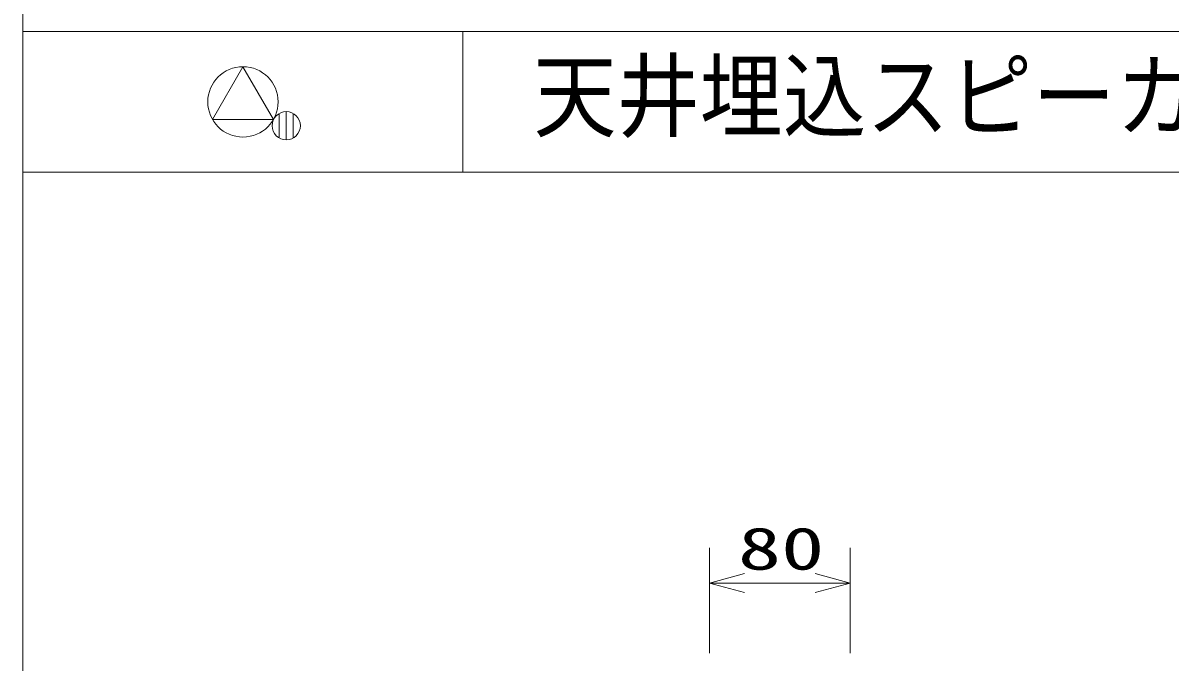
# Model space of a CAD drawing. Units: millimetres on the paper. Extents: x -401 to 401, y -280 to 280.
# Drawn here: x -258 to -192.8, y -35.8 to 0.5 of the extents above; entities that cross this region are included whole.
import ezdxf
from ezdxf.enums import TextEntityAlignment as Align

# ---------------------------------------------------------------- set-up
doc = ezdxf.new("R2010")
doc.units = ezdxf.units.MM
for name, color, linetype, lineweight in [('0-3_WAKU-M', 7, 'Continuous', 9), ('0-4_(J)SP', 7, 'Continuous', 9), ('0-6_SUNPO', 7, 'Continuous', 9), ('0-7_MOJI1', 7, 'Continuous', 9)]:
    doc.layers.add(name, color=color, linetype=linetype, lineweight=lineweight)
doc.styles.add('ＭＳ ゴシック', font='')
doc.styles.get('ＭＳ ゴシック').set_extended_font_data('MS Gothic')

# ---------------------------------------------------------------- blocks, each defined once
blk = doc.blocks.new('_OPEN30')
at = {"layer": '0-6_SUNPO'}
blk.add_line((0, 0), (-1, 0), dxfattribs=at)
blk.add_lwpolyline([(-1, 0.2679), (0, 0), (-1, -0.2679)], dxfattribs=at)

msp = doc.modelspace()

# ---------------------------------------------------------------- linework, layer by layer
at = {"layer": '0-3_WAKU-M'}
for p, q in [((-258, 120), (-258, -240)), ((-258, 0), (387, 0)), ((-233, 0), (-233, -8)), ((-258, -8), (387, -8))]:
    msp.add_line(p, q, dxfattribs=at)
at = {"layer": '0-4_(J)SP'}
for p, q in [((-243.039, -6.158), (-243.039, -4.557)), ((-243.439, -6.05), (-243.439, -4.665)), ((-242.639, -6.05), (-242.639, -4.664)), ((-242.239, -5.375), (-242.239, -5.34))]:
    msp.add_line(p, q, dxfattribs=at)
msp.add_lwpolyline([(-245.5, -2), (-247.232, -5), (-243.768, -5)], close=True, dxfattribs=at)
for centre, radius in [((-245.5, -4), 2), ((-243.039, -5.357), 0.8)]:
    msp.add_circle(centre, radius, dxfattribs=at)
at = {"layer": '0-6_SUNPO'}
for p, q in [((-219, -35.335), (-219, -29.35)), ((-211, -35.335), (-211, -29.35)), ((-213, -31.35), (-217, -31.35))]:
    msp.add_line(p, q, dxfattribs=at)

# ---------------------------------------------------------------- block references
at = {"layer": '0-6_SUNPO', "xscale": 2, "yscale": 2, "rotation": 180}
msp.add_blockref('_OPEN30', (-219, -31.35), dxfattribs=at)
at = {"layer": '0-6_SUNPO', "xscale": 2, "yscale": 2}
msp.add_blockref('_OPEN30', (-211, -31.35), dxfattribs=at)

# ---------------------------------------------------------------- texts
at = {"layer": '0-6_SUNPO', "style": 'ＭＳ ゴシック', "width": 1.5}
msp.add_text('80', height=2.405, dxfattribs=at).set_placement((-217.381, -31.312), align=Align.BOTTOM_LEFT)
at = {"layer": '0-7_MOJI1', "style": 'ＭＳ ゴシック', "width": 0.9}
msp.add_text('天井埋込スピーカー（ＡＴＴ付）', height=3.849, dxfattribs=at).set_placement((-229, -6.74), align=Align.BOTTOM_LEFT)

doc.saveas('drawing.dxf')
